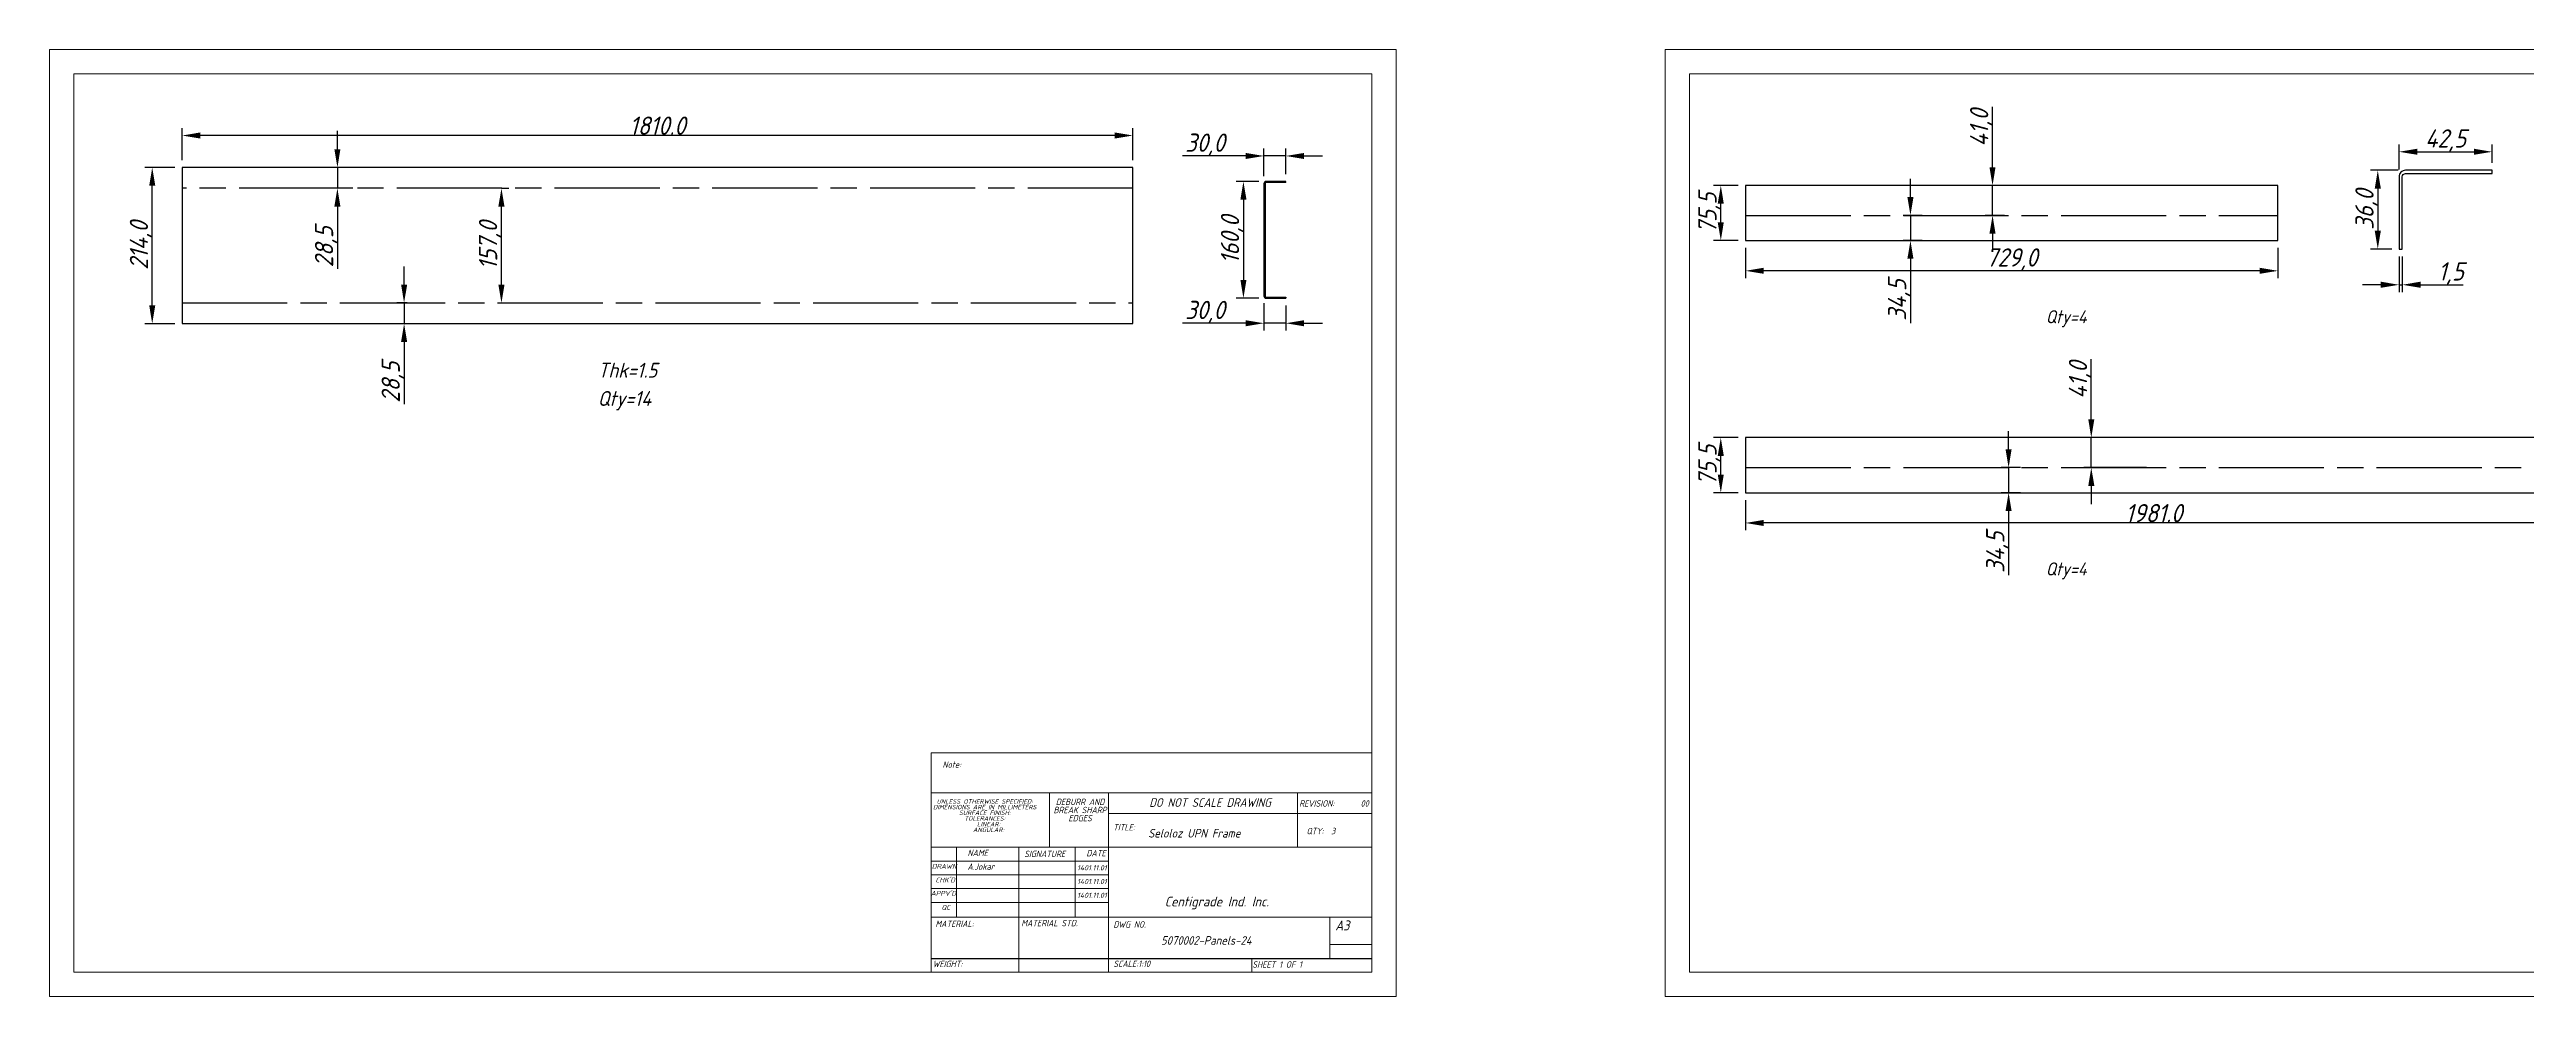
# Model space of a CAD drawing. Header units: inches. Extents: x 18597 to 101525, y -10106 to 51.
# Drawn here: x 40507 to 43899, y -4786 to -3488 of the extents above; entities that cross this region are included whole.
import ezdxf

# ---------------------------------------------------------------- set-up
doc = ezdxf.new("R2010")
doc.units = ezdxf.units.IN
doc.header["$LTSCALE"] = 6
doc.header["$MEASUREMENT"] = 0
doc.linetypes.add('ACAD_ISO08W100', pattern=[36, 24, -3, 6, -3])
doc.linetypes.add('SLD-Solid', pattern=[0])
doc.styles.add('GENISO', font='geniso.shx', dxfattribs={"oblique": 15})
doc.dimstyles.new('Scale', dxfattribs={"dimscale": 10, "dimtxt": 2.5, "dimasz": 2.5, "dimexe": 1, "dimexo": 1, "dimgap": 0.1, "dimtad": 1, "dimdec": 1, "dimzin": 0, "dimtxsty": 'GENISO', "dimcen": 2.5, "dimclrd": 1, "dimclre": 1, "dimclrt": 256, "dimadec": 0, "dimazin": 0, "dimtfac": 1, "dimtdec": 1, "dimtmove": 0, "dimatfit": 3, "dimfxl": 1, "dimtzin": 0, "dimlwd": -1, "dimlwe": -1, "dimarcsym": 0})
doc.dimstyles.new('Scale 3', dxfattribs={"dimscale": 10, "dimtxt": 2.5, "dimasz": 2.5, "dimexe": 1, "dimexo": 1, "dimgap": 0.1, "dimtad": 1, "dimdec": 1, "dimlfac": 0.333333, "dimzin": 0, "dimtxsty": 'GENISO', "dimcen": 2.5, "dimclrd": 1, "dimclre": 1, "dimclrt": 256, "dimadec": 0, "dimazin": 0, "dimtfac": 1, "dimtdec": 1, "dimtmove": 0, "dimatfit": 3, "dimfxl": 1, "dimtzin": 0, "dimlwd": -1, "dimlwe": -1, "dimarcsym": 0})

# ---------------------------------------------------------------- blocks, each defined once
blk = doc.blocks.new('*D458')
at = {"color": 1, "transparency": 16777216}
for p, q in [((40689, -3639.6), (40689, -3595.8)), ((41965.9, -3605.8), (40714, -3605.8)), ((41990.9, -3639.6), (41990.9, -3595.8))]:
    blk.add_line(p, q, dxfattribs=at)
for points in [[(40714, -3601.6), (40714, -3610), (40689, -3605.8)], [(41965.9, -3601.6), (41965.9, -3610), (41990.9, -3605.8)]]:
    blk.add_solid(points, dxfattribs=at)
at = {"layer": 'Defpoints', "color": 0, "transparency": 16777216}
for p in [(40689, -3605.8), (40689, -3649.6), (41990.9, -3649.6)]:
    blk.add_point(p, dxfattribs=at)
at = {"transparency": 16777216, "insert": (41339.9, -3592.3), "char_height": 25, "attachment_point": 5, "style": 'GENISO'}
blk.add_mtext('1810.0', dxfattribs=at)
blk = doc.blocks.new('*D459')
at = {"color": 1, "transparency": 16777216}
for p, q in [((40679, -3649.6), (40638, -3649.6)), ((40648, -3838.6), (40648, -3674.6)), ((40679, -3863.6), (40638, -3863.6))]:
    blk.add_line(p, q, dxfattribs=at)
for points in [[(40643.9, -3674.6), (40652.2, -3674.6), (40648, -3649.6)], [(40643.9, -3838.6), (40652.2, -3838.6), (40648, -3863.6)]]:
    blk.add_solid(points, dxfattribs=at)
at = {"layer": 'Defpoints', "color": 0, "transparency": 16777216}
for p in [(40648, -3649.6), (40689, -3649.6), (40689, -3863.6)]:
    blk.add_point(p, dxfattribs=at)
at = {"transparency": 16777216, "insert": (40632.7, -3756.6), "char_height": 25, "attachment_point": 5, "rotation": 90, "style": 'GENISO'}
blk.add_mtext('214,0', dxfattribs=at)
blk = doc.blocks.new('*D460')
at = {"color": 1, "transparency": 16777216}
for p, q in [((40992.9, -3810.1), (40992.9, -3785.1)), ((40996.9, -3835.1), (40982.9, -3835.1)), ((40996.9, -3863.6), (40982.9, -3863.6)), ((40992.9, -3835.1), (40992.9, -3863.6)), ((40992.9, -3888.6), (40992.9, -3974.1))]:
    blk.add_line(p, q, dxfattribs=at)
for points in [[(40988.8, -3810.1), (40997.1, -3810.1), (40992.9, -3835.1)], [(40988.8, -3888.6), (40997.1, -3888.6), (40992.9, -3863.6)]]:
    blk.add_solid(points, dxfattribs=at)
at = {"layer": 'Defpoints', "color": 0, "transparency": 16777216}
for p in [(40992.9, -3863.6), (41006.9, -3835.1), (41006.9, -3863.6)]:
    blk.add_point(p, dxfattribs=at)
at = {"transparency": 16777216, "insert": (40977.5, -3943.8), "char_height": 25, "attachment_point": 5, "rotation": 90, "style": 'GENISO'}
blk.add_mtext('28,5', dxfattribs=at)
blk = doc.blocks.new('*D461')
at = {"color": 1, "transparency": 16777216}
for p, q in [((41126.4, -3678.1), (41136.2, -3678.1)), ((41126.2, -3810.1), (41126.2, -3703.1)), ((41126.4, -3835.1), (41136.2, -3835.1))]:
    blk.add_line(p, q, dxfattribs=at)
for points in [[(41122, -3703.1), (41130.4, -3703.1), (41126.2, -3678.1)], [(41122, -3810.1), (41130.4, -3810.1), (41126.2, -3835.1)]]:
    blk.add_solid(points, dxfattribs=at)
at = {"layer": 'Defpoints', "color": 0, "transparency": 16777216}
for p in [(41116.4, -3678.1), (41126.2, -3678.1), (41116.4, -3835.1)]:
    blk.add_point(p, dxfattribs=at)
at = {"transparency": 16777216, "insert": (41110.8, -3756.6), "char_height": 25, "attachment_point": 5, "rotation": 90, "style": 'GENISO'}
blk.add_mtext('157,0', dxfattribs=at)
blk = doc.blocks.new('*D462')
at = {"color": 1, "transparency": 16777216}
for p, q in [((40901.6, -3624.6), (40901.6, -3599.6)), ((40922.8, -3649.6), (40891.6, -3649.6)), ((40901.6, -3649.6), (40901.6, -3678.1)), ((40922.8, -3678.1), (40891.6, -3678.1)), ((40901.6, -3703.1), (40901.6, -3788.6))]:
    blk.add_line(p, q, dxfattribs=at)
for points in [[(40897.4, -3624.6), (40905.7, -3624.6), (40901.6, -3649.6)], [(40897.4, -3703.1), (40905.7, -3703.1), (40901.6, -3678.1)]]:
    blk.add_solid(points, dxfattribs=at)
at = {"layer": 'Defpoints', "color": 0, "transparency": 16777216}
for p in [(40932.8, -3649.6), (40901.6, -3678.1), (40932.8, -3678.1)]:
    blk.add_point(p, dxfattribs=at)
at = {"transparency": 16777216, "insert": (40886.2, -3758.3), "char_height": 25, "attachment_point": 5, "rotation": 90, "style": 'GENISO'}
blk.add_mtext('28,5', dxfattribs=at)
blk = doc.blocks.new('*D463')
at = {"color": 1, "transparency": 16777216}
for p, q in [((42170.3, -3661.7), (42170.3, -3623.8)), ((42200.3, -3658.7), (42200.3, -3623.8)), ((42145.3, -3633.8), (42058.8, -3633.8)), ((42200.3, -3633.8), (42170.3, -3633.8)), ((42225.3, -3633.8), (42250.3, -3633.8))]:
    blk.add_line(p, q, dxfattribs=at)
for points in [[(42145.3, -3629.7), (42145.3, -3638), (42170.3, -3633.8)], [(42225.3, -3629.7), (42225.3, -3638), (42200.3, -3633.8)]]:
    blk.add_solid(points, dxfattribs=at)
at = {"layer": 'Defpoints', "color": 0, "transparency": 16777216}
for p in [(42170.3, -3633.8), (42170.3, -3671.7), (42200.3, -3668.7)]:
    blk.add_point(p, dxfattribs=at)
at = {"transparency": 16777216, "insert": (42089.6, -3618.5), "char_height": 25, "attachment_point": 5, "style": 'GENISO'}
blk.add_mtext('30,0', dxfattribs=at)
blk = doc.blocks.new('*D464')
at = {"color": 1, "transparency": 16777216}
for p, q in [((42163.3, -3668.7), (42132.2, -3668.7)), ((42142.2, -3693.7), (42142.2, -3803.7)), ((42163.3, -3828.7), (42132.2, -3828.7))]:
    blk.add_line(p, q, dxfattribs=at)
for points in [[(42138.1, -3693.7), (42146.4, -3693.7), (42142.2, -3668.7)], [(42138.1, -3803.7), (42146.4, -3803.7), (42142.2, -3828.7)]]:
    blk.add_solid(points, dxfattribs=at)
at = {"layer": 'Defpoints', "color": 0, "transparency": 16777216}
for p in [(42173.3, -3668.7), (42142.2, -3828.7), (42173.3, -3828.7)]:
    blk.add_point(p, dxfattribs=at)
at = {"transparency": 16777216, "insert": (42126.8, -3748.7), "char_height": 25, "attachment_point": 5, "rotation": 90, "style": 'GENISO'}
blk.add_mtext('160,0', dxfattribs=at)
blk = doc.blocks.new('*D465')
at = {"color": 1, "transparency": 16777216}
for p, q in [((42145.3, -3863), (42058.8, -3863)), ((42170.3, -3835.7), (42170.3, -3873)), ((42200.3, -3863), (42170.3, -3863)), ((42200.3, -3838.7), (42200.3, -3873)), ((42225.3, -3863), (42250.3, -3863))]:
    blk.add_line(p, q, dxfattribs=at)
for points in [[(42145.3, -3858.9), (42145.3, -3867.2), (42170.3, -3863)], [(42225.3, -3858.9), (42225.3, -3867.2), (42200.3, -3863)]]:
    blk.add_solid(points, dxfattribs=at)
at = {"layer": 'Defpoints', "color": 0, "transparency": 16777216}
for p in [(42170.3, -3825.7), (42200.3, -3828.7), (42170.3, -3863)]:
    blk.add_point(p, dxfattribs=at)
at = {"transparency": 16777216, "insert": (42089.6, -3847.7), "char_height": 25, "attachment_point": 5, "style": 'GENISO'}
blk.add_mtext('30,0', dxfattribs=at)
blk = doc.blocks.new('*D466')
at = {"color": 1, "transparency": 16777216}
for p, q in [((43724.6, -3652.4), (43724.6, -3618.1)), ((43749.6, -3628.1), (43827.1, -3628.1)), ((43852.1, -3643.4), (43852.1, -3618.1))]:
    blk.add_line(p, q, dxfattribs=at)
for points in [[(43749.6, -3623.9), (43749.6, -3632.2), (43724.6, -3628.1)], [(43827.1, -3623.9), (43827.1, -3632.2), (43852.1, -3628.1)]]:
    blk.add_solid(points, dxfattribs=at)
at = {"layer": 'Defpoints', "color": 0, "transparency": 16777216}
for p in [(43852.1, -3628.1), (43724.6, -3662.4), (43852.1, -3653.4)]:
    blk.add_point(p, dxfattribs=at)
at = {"transparency": 16777216, "insert": (43788.4, -3612.7), "char_height": 25, "attachment_point": 5, "style": 'GENISO'}
blk.add_mtext('42,5', dxfattribs=at)
blk = doc.blocks.new('*D467')
at = {"color": 1, "transparency": 16777216}
for p, q in [((43723.6, -3653.4), (43685.5, -3653.4)), ((43695.5, -3678.4), (43695.5, -3736.4)), ((43714.6, -3761.4), (43685.5, -3761.4))]:
    blk.add_line(p, q, dxfattribs=at)
for points in [[(43691.4, -3678.4), (43699.7, -3678.4), (43695.5, -3653.4)], [(43691.4, -3736.4), (43699.7, -3736.4), (43695.5, -3761.4)]]:
    blk.add_solid(points, dxfattribs=at)
at = {"layer": 'Defpoints', "color": 0, "transparency": 16777216}
for p in [(43733.6, -3653.4), (43695.5, -3761.4), (43724.6, -3761.4)]:
    blk.add_point(p, dxfattribs=at)
at = {"transparency": 16777216, "insert": (43680.2, -3707.4), "char_height": 25, "attachment_point": 5, "rotation": 90, "style": 'GENISO'}
blk.add_mtext('36,0', dxfattribs=at)
blk = doc.blocks.new('*D468')
at = {"color": 1, "transparency": 16777216}
for p, q in [((43724.6, -3771.4), (43724.6, -3820.3)), ((43729.1, -3771.4), (43729.1, -3820.3)), ((43699.6, -3810.3), (43674.6, -3810.3)), ((43724.6, -3810.3), (43729.1, -3810.3)), ((43754.1, -3810.3), (43812.5, -3810.3))]:
    blk.add_line(p, q, dxfattribs=at)
for points in [[(43699.6, -3806.1), (43699.6, -3814.5), (43724.6, -3810.3)], [(43754.1, -3806.1), (43754.1, -3814.5), (43729.1, -3810.3)]]:
    blk.add_solid(points, dxfattribs=at)
at = {"layer": 'Defpoints', "color": 0, "transparency": 16777216}
for p in [(43724.6, -3761.4), (43729.1, -3761.4), (43729.1, -3810.3)]:
    blk.add_point(p, dxfattribs=at)
at = {"transparency": 16777216, "insert": (43795.8, -3794.9), "char_height": 25, "attachment_point": 5, "style": 'GENISO'}
blk.add_mtext('1,5', dxfattribs=at)
blk = doc.blocks.new('*D469')
at = {"color": 1, "transparency": 16777216}
for p, q in [((42819.8, -3674.2), (42785.9, -3674.2)), ((42795.9, -3724.7), (42795.9, -3699.2)), ((42819.8, -3749.7), (42785.9, -3749.7))]:
    blk.add_line(p, q, dxfattribs=at)
for points in [[(42791.7, -3699.2), (42800, -3699.2), (42795.9, -3674.2)], [(42791.7, -3724.7), (42800, -3724.7), (42795.9, -3749.7)]]:
    blk.add_solid(points, dxfattribs=at)
at = {"layer": 'Defpoints', "color": 0, "transparency": 16777216}
for p in [(42795.9, -3674.2), (42829.8, -3674.2), (42829.8, -3749.7)]:
    blk.add_point(p, dxfattribs=at)
at = {"transparency": 16777216, "insert": (42780.5, -3712), "char_height": 25, "attachment_point": 5, "rotation": 90, "style": 'GENISO'}
blk.add_mtext('75,5', dxfattribs=at)
blk = doc.blocks.new('*D470')
at = {"color": 1, "transparency": 16777216}
for p, q in [((43055.6, -3690.2), (43055.6, -3665.2)), ((43071.8, -3715.2), (43045.6, -3715.2)), ((43055.6, -3715.2), (43055.6, -3749.7)), ((43071.8, -3749.7), (43045.6, -3749.7)), ((43055.6, -3774.7), (43055.6, -3862.8))]:
    blk.add_line(p, q, dxfattribs=at)
for points in [[(43051.4, -3690.2), (43059.7, -3690.2), (43055.6, -3715.2)], [(43051.4, -3774.7), (43059.7, -3774.7), (43055.6, -3749.7)]]:
    blk.add_solid(points, dxfattribs=at)
at = {"layer": 'Defpoints', "color": 0, "transparency": 16777216}
for p in [(43081.8, -3715.2), (43055.6, -3749.7), (43081.8, -3749.7)]:
    blk.add_point(p, dxfattribs=at)
at = {"transparency": 16777216, "insert": (43040.2, -3831.2), "char_height": 25, "attachment_point": 5, "rotation": 90, "style": 'GENISO'}
blk.add_mtext('34,5', dxfattribs=at)
blk = doc.blocks.new('*D471')
at = {"color": 1, "transparency": 16777216}
for p, q in [((43168, -3649.2), (43168, -3566.6)), ((43184.3, -3674.2), (43158, -3674.2)), ((43168, -3715.2), (43168, -3674.2)), ((43184.3, -3715.2), (43158, -3715.2)), ((43168, -3740.2), (43168, -3765.2))]:
    blk.add_line(p, q, dxfattribs=at)
for points in [[(43163.8, -3649.2), (43172.1, -3649.2), (43168, -3674.2)], [(43163.8, -3740.2), (43172.1, -3740.2), (43168, -3715.2)]]:
    blk.add_solid(points, dxfattribs=at)
at = {"layer": 'Defpoints', "color": 0, "transparency": 16777216}
for p in [(43168, -3674.2), (43194.3, -3674.2), (43194.3, -3715.2)]:
    blk.add_point(p, dxfattribs=at)
at = {"transparency": 16777216, "insert": (43152.6, -3595.4), "char_height": 25, "attachment_point": 5, "rotation": 90, "style": 'GENISO'}
blk.add_mtext('41,0', dxfattribs=at)
blk = doc.blocks.new('*D472')
at = {"color": 1, "transparency": 16777216}
for p, q in [((42829.8, -3759.7), (42829.8, -3801.2)), ((43558.8, -3759.7), (43558.8, -3801.2)), ((43533.8, -3791.2), (42854.8, -3791.2))]:
    blk.add_line(p, q, dxfattribs=at)
for points in [[(42854.8, -3787), (42854.8, -3795.3), (42829.8, -3791.2)], [(43533.8, -3787), (43533.8, -3795.3), (43558.8, -3791.2)]]:
    blk.add_solid(points, dxfattribs=at)
at = {"layer": 'Defpoints', "color": 0, "transparency": 16777216}
for p in [(42829.8, -3749.7), (43558.8, -3749.7), (42829.8, -3791.2)]:
    blk.add_point(p, dxfattribs=at)
at = {"transparency": 16777216, "insert": (43194.3, -3775.8), "char_height": 25, "attachment_point": 5, "style": 'GENISO'}
blk.add_mtext('729,0', dxfattribs=at)
blk = doc.blocks.new('*D476')
at = {"color": 1, "transparency": 16777216}
for p, q in [((42819.8, -4019.8), (42785.9, -4019.8)), ((42795.9, -4070.3), (42795.9, -4044.8)), ((42819.8, -4095.3), (42785.9, -4095.3))]:
    blk.add_line(p, q, dxfattribs=at)
for points in [[(42791.7, -4044.8), (42800, -4044.8), (42795.9, -4019.8)], [(42791.7, -4070.3), (42800, -4070.3), (42795.9, -4095.3)]]:
    blk.add_solid(points, dxfattribs=at)
at = {"layer": 'Defpoints', "color": 0, "transparency": 16777216}
for p in [(42795.9, -4019.8), (42829.8, -4019.8), (42829.8, -4095.3)]:
    blk.add_point(p, dxfattribs=at)
at = {"transparency": 16777216, "insert": (42780.5, -4057.5), "char_height": 25, "attachment_point": 5, "rotation": 90, "style": 'GENISO'}
blk.add_mtext('75,5', dxfattribs=at)
blk = doc.blocks.new('*D477')
at = {"color": 1, "transparency": 16777216}
for p, q in [((43190, -4035.8), (43190, -4010.8)), ((43206.2, -4060.8), (43180, -4060.8)), ((43190, -4060.8), (43190, -4095.3)), ((43206.2, -4095.3), (43180, -4095.3)), ((43190, -4120.3), (43190, -4208.3))]:
    blk.add_line(p, q, dxfattribs=at)
for points in [[(43185.8, -4035.8), (43194.1, -4035.8), (43190, -4060.8)], [(43185.8, -4120.3), (43194.1, -4120.3), (43190, -4095.3)]]:
    blk.add_solid(points, dxfattribs=at)
at = {"layer": 'Defpoints', "color": 0, "transparency": 16777216}
for p in [(43216.2, -4060.8), (43190, -4095.3), (43216.2, -4095.3)]:
    blk.add_point(p, dxfattribs=at)
at = {"transparency": 16777216, "insert": (43174.6, -4176.8), "char_height": 25, "attachment_point": 5, "rotation": 90, "style": 'GENISO'}
blk.add_mtext('34,5', dxfattribs=at)
blk = doc.blocks.new('*D478')
at = {"color": 1, "transparency": 16777216}
for p, q in [((43303.2, -3994.8), (43303.2, -3912.2)), ((43378.8, -4019.8), (43293.2, -4019.8)), ((43303.2, -4060.8), (43303.2, -4019.8)), ((43378.8, -4060.8), (43293.2, -4060.8)), ((43303.2, -4085.8), (43303.2, -4110.8))]:
    blk.add_line(p, q, dxfattribs=at)
for points in [[(43299.1, -3994.8), (43307.4, -3994.8), (43303.2, -4019.8)], [(43299.1, -4085.8), (43307.4, -4085.8), (43303.2, -4060.8)]]:
    blk.add_solid(points, dxfattribs=at)
at = {"layer": 'Defpoints', "color": 0, "transparency": 16777216}
for p in [(43303.2, -4019.8), (43388.8, -4019.8), (43388.8, -4060.8)]:
    blk.add_point(p, dxfattribs=at)
at = {"transparency": 16777216, "insert": (43287.9, -3941), "char_height": 25, "attachment_point": 5, "rotation": 90, "style": 'GENISO'}
blk.add_mtext('41,0', dxfattribs=at)
blk = doc.blocks.new('*D479')
at = {"color": 1, "transparency": 16777216}
for p, q in [((42829.8, -4105.3), (42829.8, -4146.7)), ((43922.8, -4136.7), (42854.8, -4136.7)), ((43947.8, -4105.3), (43947.8, -4146.7))]:
    blk.add_line(p, q, dxfattribs=at)
for points in [[(42854.8, -4132.5), (42854.8, -4140.9), (42829.8, -4136.7)], [(43922.8, -4132.5), (43922.8, -4140.9), (43947.8, -4136.7)]]:
    blk.add_solid(points, dxfattribs=at)
at = {"layer": 'Defpoints', "color": 0, "transparency": 16777216}
for p in [(42829.8, -4095.3), (43947.8, -4095.3), (42829.8, -4136.7)]:
    blk.add_point(p, dxfattribs=at)
at = {"transparency": 16777216, "insert": (43388.8, -4123.2), "char_height": 25, "attachment_point": 5, "style": 'GENISO'}
blk.add_mtext('1981.0', dxfattribs=at)

msp = doc.modelspace()

# ---------------------------------------------------------------- linework, layer by layer
for p, q in [((41990.88, -3649.56), (40688.98, -3649.56)), ((40688.98, -3649.56), (40688.98, -3863.56)), ((41990.88, -3863.56), (41990.88, -3649.56)), ((42200.3, -3670.23), (42200.3, -3668.73)), ((43558.85, -3674.22), (42829.85, -3674.22)), ((42829.85, -3674.22), (42829.85, -3749.72)), ((43558.85, -3749.72), (43558.85, -3674.22)), ((42829.85, -3749.72), (43558.85, -3749.72)), ((42200.3, -3827.23), (42200.3, -3828.73)), ((40688.98, -3863.56), (41990.88, -3863.56)), ((43947.8, -4019.78), (42829.85, -4019.78)), ((42829.85, -4019.78), (42829.85, -4095.28)), ((42829.85, -4095.28), (43947.8, -4095.28)), ((41714.75, -4733.29), (42318.2, -4733.29))]:
    msp.add_line(p, q)
at = {"linetype": 'ACAD_ISO08W100'}
for p, q in [((41990.88, -3678.06), (40688.98, -3678.06)), ((42829.85, -3715.22), (43558.85, -3715.22)), ((40688.98, -3835.06), (41990.88, -3835.06)), ((42829.85, -4060.78), (43947.8, -4060.78))]:
    msp.add_line(p, q, dxfattribs=at)
at = {"color": 7, "linetype": 'SLD-Solid', "lineweight": 0}
for p, q in [((41714.75, -4451.79), (42318.2, -4451.79)), ((41714.75, -4451.79), (41714.75, -4506.66)), ((41714.75, -4506.66), (42318.2, -4506.66)), ((41714.75, -4506.66), (41714.75, -4751.06)), ((41876.5, -4506.66), (41876.5, -4581.09)), ((41957.37, -4506.66), (41957.37, -4752.17)), ((42216.4, -4581.09), (42216.4, -4506.66)), ((42318.2, -4534.99), (41957.37, -4534.99)), ((42318.2, -4581.09), (41714.75, -4581.09)), ((41957.37, -4599.98), (41714.75, -4599.98)), ((41749.41, -4581.09), (41749.41, -4676.63)), ((41834.69, -4581.09), (41834.69, -4751.06)), ((41912.04, -4581.09), (41912.04, -4676.63)), ((41957.37, -4751.06), (41957.37, -4581.09)), ((41957.37, -4618.86), (41714.75, -4618.86)), ((41957.37, -4637.75), (41714.75, -4637.75)), ((41957.37, -4656.64), (41714.75, -4656.64)), ((41760.96, -4676.63), (41714.75, -4676.63)), ((41760.96, -4676.63), (42318.2, -4676.63)), ((42260.43, -4733.29), (42260.43, -4676.63)), ((42318.2, -4714.4), (42260.43, -4714.4)), ((42153.78, -4752.17), (42153.78, -4733.29))]:
    msp.add_line(p, q, dxfattribs=at)
for points in [[(40507.4, -3487.95), (42351.53, -3487.95), (42351.53, -4785.5), (40507.4, -4785.5)], [(42719.68, -3487.95), (44563.8, -3487.95), (44563.8, -4785.5), (42719.68, -4785.5)], [(40540.73, -3521.28), (42318.2, -3521.28), (42318.2, -4752.17), (40540.73, -4752.17)], [(42753, -3521.28), (44530.48, -3521.28), (44530.48, -4752.17), (42753, -4752.17)]]:
    msp.add_lwpolyline(points, close=True, dxfattribs=at)
msp.add_lwpolyline([(43729.12, -3761.37), (43729.12, -3662.37, -0.4142136), (43733.62, -3657.87), (43852.12, -3657.87), (43852.12, -3653.37), (43733.62, -3653.37, 0.4142136), (43724.62, -3662.37), (43724.62, -3761.37)], format="xyb", close=True)
for points in [[(42200.3, -3668.73), (42173.3, -3668.73, 0.4142136), (42170.3, -3671.73), (42170.3, -3825.73, 0.4142136), (42173.3, -3828.73), (42200.3, -3828.73)], [(42200.3, -3670.23), (42173.3, -3670.23, 0.4142136), (42171.8, -3671.73), (42171.8, -3825.73, 0.4142136), (42173.3, -3827.23), (42200.3, -3827.23)]]:
    msp.add_lwpolyline(points, format="xyb")

# ---------------------------------------------------------------- texts
at = {"style": 'GENISO', "oblique": 15}
for s, height, p in [('Qty=4', 17.874, (43240.83, -3863.04)), ('Thk=1.5', 20.391, (41258.08, -3937.57)), ('Qty=14', 20.391, (41258.08, -3976.32)), ('Qty=4', 17.874, (43240.83, -4208.6))]:
    msp.add_text(s, height=height, dxfattribs=at).set_placement(p)
at = {"attachment_point": 5, "style": 'GENISO'}
for s, insert, char_height in [('Note:', (41742.86, -4467.86), 8.761), ('DIMENSIONS ARE IN MILLIMETERS', (41788.02, -4525.97), 6.1329), ('UNLESS OTHERWISE SPECIFIED:', (41788.02, -4518.19), 6.1329), ('SURFACE FINISH:', (41788.02, -4533.74), 6.1329), ('TOLERANCES:', (41788.02, -4541.52), 6.1329), ('BREAK SHARP', (41918.52, -4529.97), 8.7612), ('DEBURR AND', (41918.52, -4518.86), 8.761), ('EDGES', (41918.52, -4541.08), 8.761), ('DO NOT SCALE DRAWING', (42096.51, -4519.78), 11.7939), ('REVISION:       00', (42266.19, -4521.03), 8.7612), ('ANGULAR:', (41793.27, -4557.07), 6.133), ('LINEAR:', (41793.27, -4549.3), 6.133), ('TITLE:', (41978.65, -4553.63), 8.761), ('Seloloz UPN Frame', (42074.9, -4561.84), 11.7939), ('QTY:  3', (42248.31, -4558.8), 8.761), ('DRAWN', (41732.56, -4607.16), 6.739), ('A.Jokar', (41782.68, -4607.61), 8.761), ('NAME', (41778.39, -4588.86), 8.761), ('SIGNATURE', (41870.12, -4590.12), 8.761), ('1401.11.01', (41934.72, -4609.1), 7.009), ('DATE', (41940.38, -4589.14), 8.761), ("APPV'D", (41731.48, -4644.12), 6.739), ("CHK'D", (41733.87, -4625.92), 6.739), ('1401.11.01', (41934.72, -4627.98), 7.009), ('1401.11.01', (41934.72, -4646.87), 7.009), ('QC', (41734.69, -4663.45), 6.739), ('MATERIAL STD.', (41876.58, -4684.93), 8.7612), ('Centigrade Ind. Inc.', (42105.73, -4657.44), 13.4788), ('MATERIAL:', (41746.7, -4685.93), 8.761), ('DWG NO.', (41986.36, -4686.77), 8.761), ('5070002-Panels-24', (42091.37, -4708.71), 11.7939), ('A3', (42277.63, -4688.16), 13.479), ('WEIGHT:', (41737.07, -4740.95), 8.761), ('SCALE:1:10', (41989.27, -4740.74), 8.761), ('SHEET 1 OF 1', (42188.36, -4741.68), 8.7612)]:
    msp.add_mtext(s, dxfattribs=dict(at, insert=insert, char_height=char_height))

# ---------------------------------------------------------------- dimensions: what is measured, and where the dimension line sits
for base, p1, p2, text, picture, middle in [((40688.98, -3605.78), (41990.88, -3649.56), (40688.98, -3649.56), '1810.0', '*D458', (41339.93, -3592.28)), ((42829.85, -4136.71), (43947.8, -4095.28), (42829.85, -4095.28), '1981.0', '*D479', (43388.82, -4123.21))]:
    dim = msp.add_linear_dim(base=base, p1=p1, p2=p2, text=text, dimstyle='Scale')
    dim.commit()
    dim.dimension.update_dxf_attribs({"geometry": picture, "text_midpoint": middle})
for base, p1, p2, dimstyle, picture, middle in [((43167.96, -3674.22), (43194.35, -3715.22), (43194.35, -3674.22), 'Scale', '*D471', (43152.58, -3595.41)), ((40901.58, -3678.06), (40932.81, -3649.56), (40932.81, -3678.06), 'Scale', '*D462', (40886.2, -3758.32)), ((40648.05, -3649.56), (40688.98, -3863.56), (40688.98, -3649.56), 'Scale', '*D459', (40632.67, -3756.56)), ((43695.53, -3761.37), (43733.62, -3653.37), (43724.62, -3761.37), 'Scale 3', '*D467', (43680.16, -3707.37)), ((41126.18, -3678.06), (41116.44, -3835.06), (41116.44, -3678.06), 'Scale', '*D461', (41110.81, -3756.56)), ((42142.22, -3828.73), (42173.3, -3668.73), (42173.3, -3828.73), 'Scale', '*D464', (42126.84, -3748.73)), ((42795.88, -3674.22), (42829.85, -3749.72), (42829.85, -3674.22), 'Scale', '*D469', (42780.5, -3711.97)), ((43055.57, -3749.72), (43081.76, -3715.22), (43081.76, -3749.72), 'Scale', '*D470', (43040.19, -3831.24)), ((40992.92, -3863.56), (41006.86, -3835.06), (41006.86, -3863.56), 'Scale', '*D460', (40977.54, -3943.82)), ((43303.25, -4019.78), (43388.82, -4060.78), (43388.82, -4019.78), 'Scale', '*D478', (43287.87, -3940.97)), ((42795.88, -4019.78), (42829.85, -4095.28), (42829.85, -4019.78), 'Scale', '*D476', (42780.5, -4057.53)), ((43189.97, -4095.28), (43216.16, -4060.78), (43216.16, -4095.28), 'Scale', '*D477', (43174.6, -4176.8))]:
    dim = msp.add_linear_dim(base=base, p1=p1, p2=p2, angle=90, dimstyle=dimstyle)
    dim.commit()
    dim.dimension.update_dxf_attribs({"geometry": picture, "text_midpoint": middle})
for base, p1, p2, dimstyle, picture, middle in [((42170.3, -3633.84), (42200.3, -3668.73), (42170.3, -3671.73), 'Scale', '*D463', (42089.57, -3618.46)), ((43852.12, -3628.06), (43724.62, -3662.37), (43852.12, -3653.37), 'Scale 3', '*D466', (43788.37, -3612.68)), ((42829.85, -3791.15), (43558.85, -3749.72), (42829.85, -3749.72), 'Scale', '*D472', (43194.35, -3775.78)), ((43729.12, -3810.3), (43724.62, -3761.37), (43729.12, -3761.37), 'Scale 3', '*D468', (43795.79, -3794.93)), ((42170.3, -3863.03), (42200.3, -3828.73), (42170.3, -3825.73), 'Scale', '*D465', (42089.57, -3847.66))]:
    dim = msp.add_linear_dim(base=base, p1=p1, p2=p2, dimstyle=dimstyle)
    dim.commit()
    dim.dimension.update_dxf_attribs({"geometry": picture, "text_midpoint": middle})

doc.saveas('drawing.dxf')
